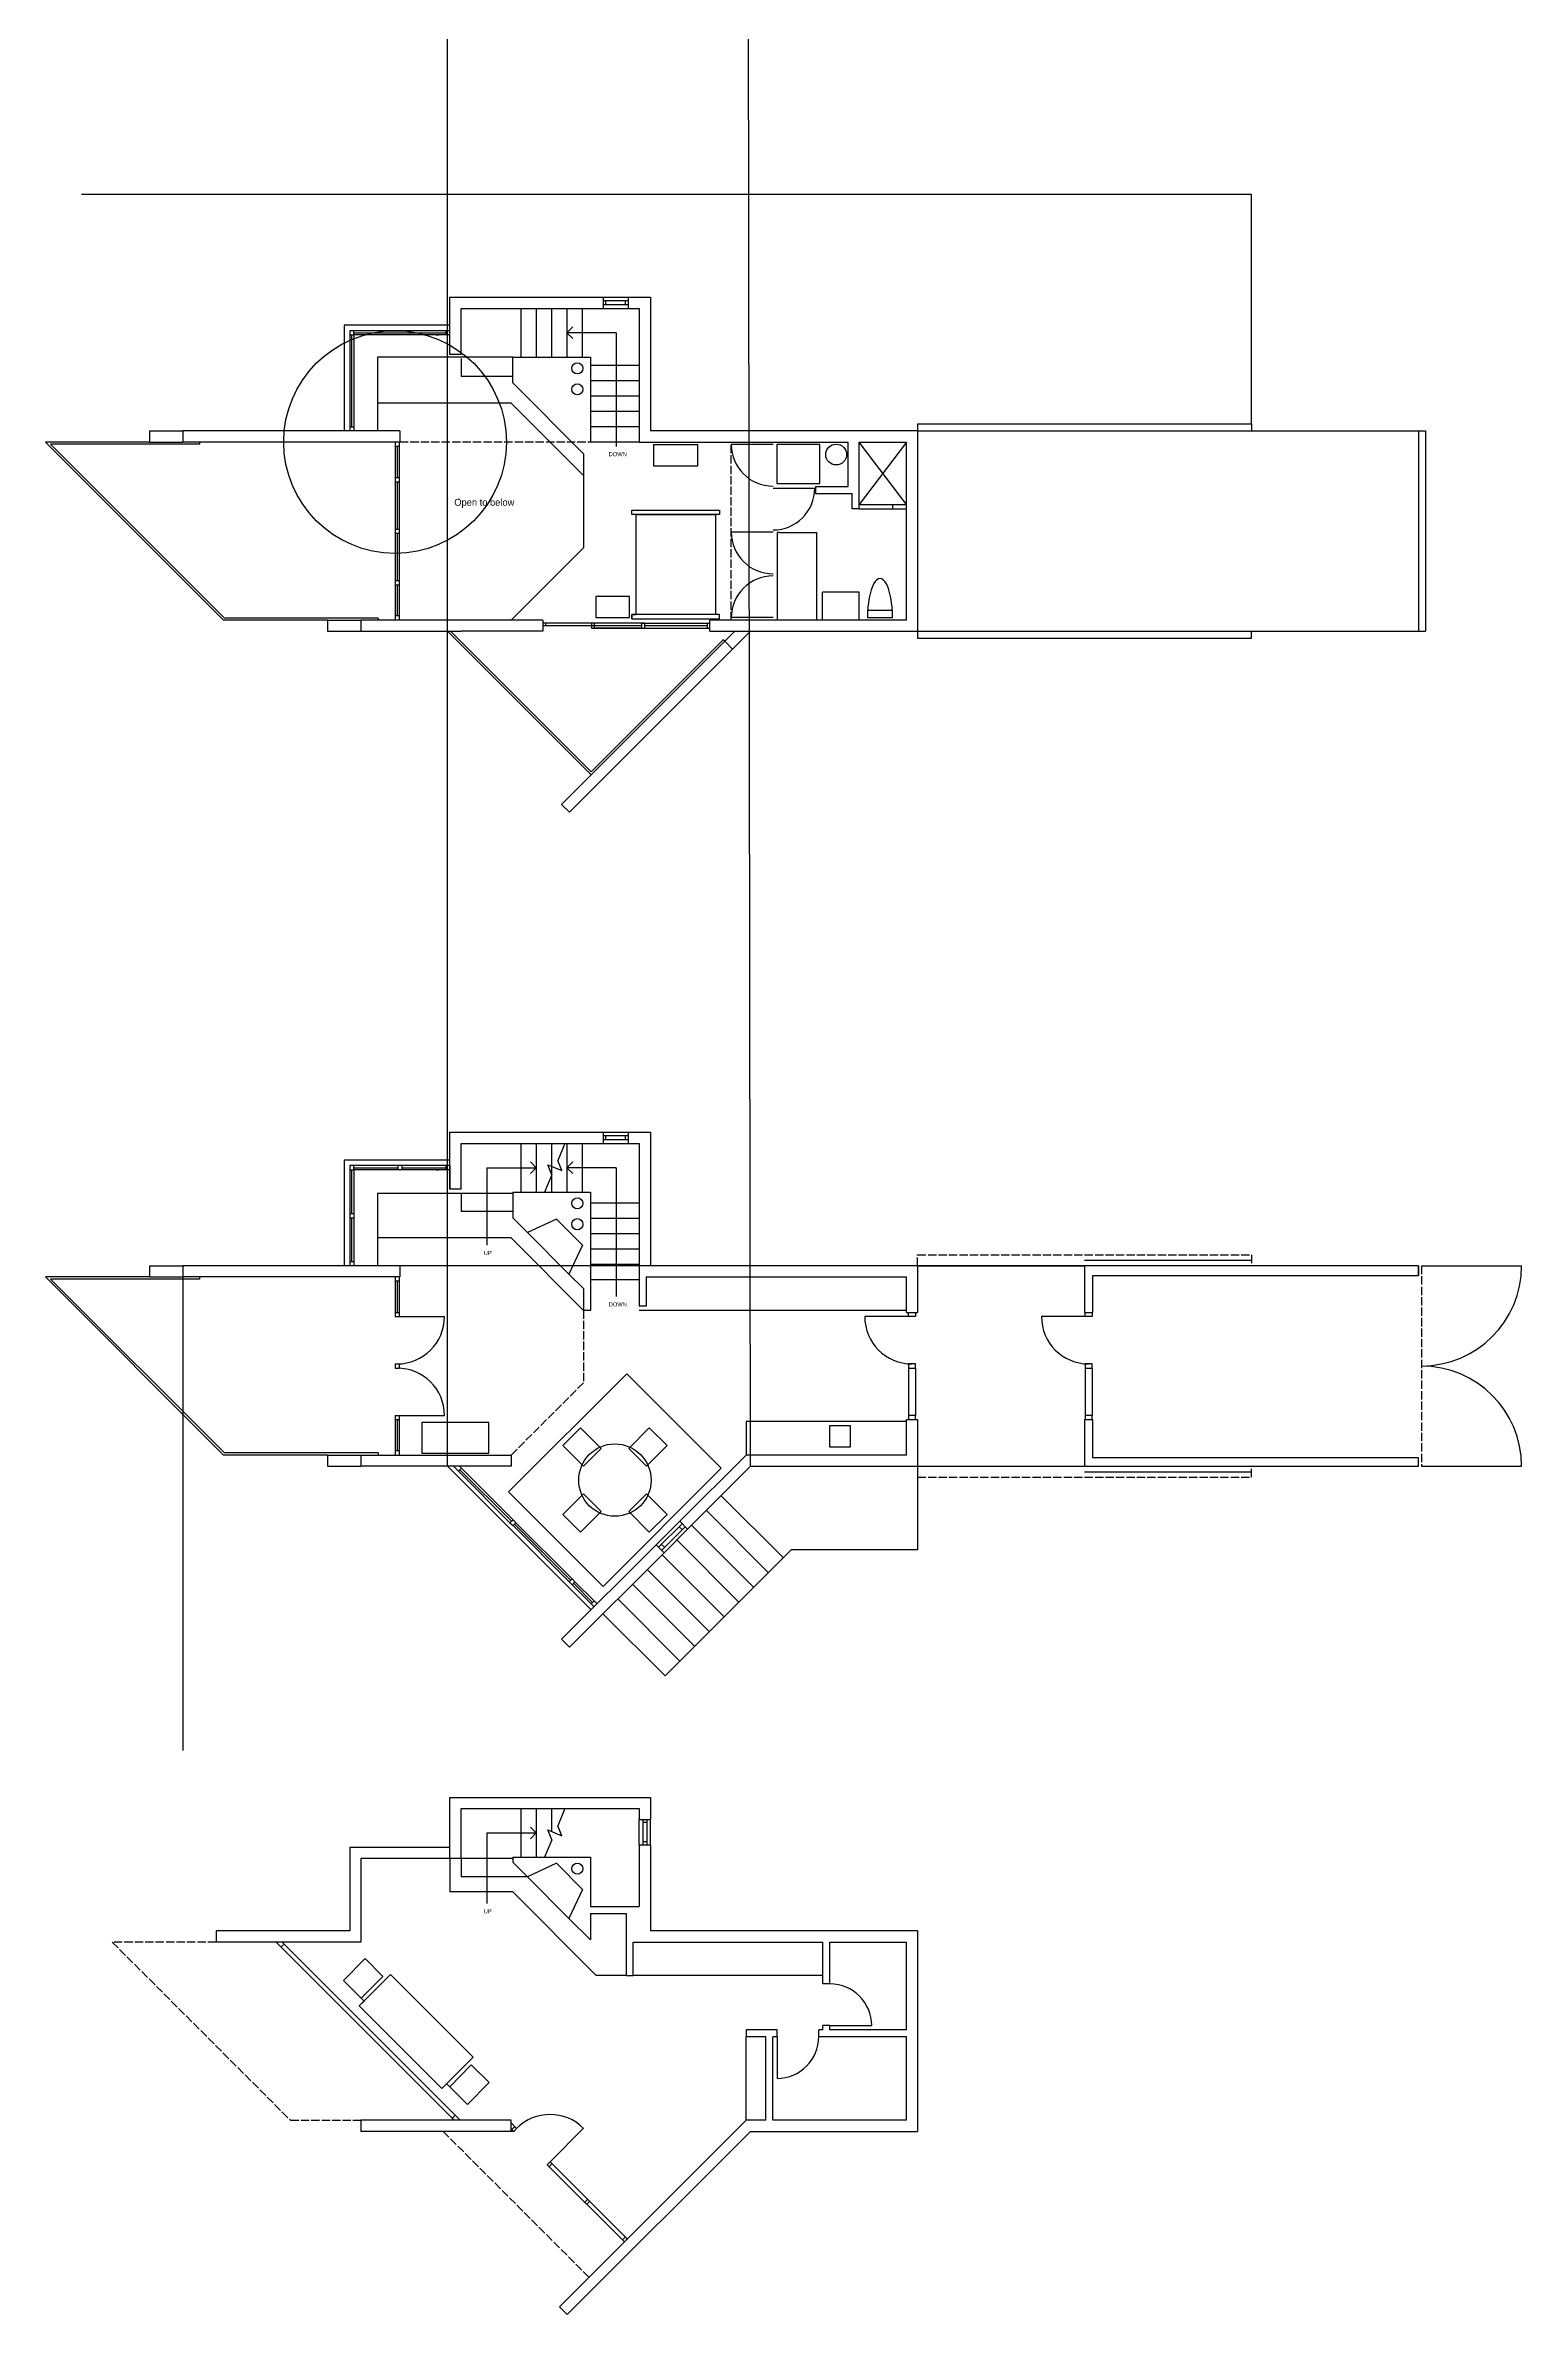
# Model space of a CAD drawing. Header units: inches. Extents: x -30960 to 5972, y 141 to 7569.
# Drawn here: x -4337 to -3276, y 1095 to 2726 of the extents above; entities that cross this region are included whole.
import ezdxf

# ---------------------------------------------------------------- set-up
doc = ezdxf.new("R2010")
doc.units = ezdxf.units.IN
doc.header["$LTSCALE"] = 0.5
doc.header["$MEASUREMENT"] = 0
doc.linetypes.add('ACAD_ISO02W100', pattern=[15, 12, -3])
doc.layers.get('0').update_dxf_attribs({"color": 253})
for name, color, linetype in [('A-doors', 254, 'Continuous'), ('A-Elev-North', 7, 'Continuous'), ('A-Elev-South', 7, 'Continuous'), ('A-fixtures', 140, 'Continuous'), ('A-furniture', 33, 'Continuous'), ('A-glazing', 252, 'Continuous'), ('A-millwork', 252, 'Continuous'), ('A-roof', 253, 'Continuous'), ('A-soffit', 251, 'ACAD_ISO02W100'), ('A-stairs', 252, 'Continuous'), ('A-text', 254, 'Continuous'), ('A-walls', 7, 'Continuous'), ('construction', 160, 'Continuous')]:
    doc.layers.add(name, color=color, linetype=linetype)

msp = doc.modelspace()

# ---------------------------------------------------------------- linework, layer by layer
for p, q in [((-3590.2, 1849.2), (-3710.2, 1849.2)), ((-3710.2, 1849.2), (-3590.2, 1849.2)), ((-3710.2, 1705.2), (-3590.2, 1705.2))]:
    msp.add_line(p, q)
at = {"layer": 'A-doors'}
for p, q in [((-4085.7, 2441.3), (-4085.7, 2313.2)), ((-4085.7, 2438.3), (-4082.7, 2438.3)), ((-4082.7, 2441.3), (-4082.7, 2313.2)), ((-4085.7, 2415.7), (-4082.7, 2415.7)), ((-4085.7, 2412.7), (-4082.7, 2412.7)), ((-3783.6, 2409.2), (-3783.6, 2404.2)), ((-4085.7, 2378.7), (-4082.7, 2378.7)), ((-4085.7, 2375.7), (-4082.7, 2375.7)), ((-4085.7, 2341.7), (-4082.7, 2341.7)), ((-4085.7, 2338.7), (-4082.7, 2338.7)), ((-4082.7, 2316.2), (-4085.7, 2316.2)), ((-3590.2, 1853.2), (-3470.2, 1853.2)), ((-3348.2, 1849.2), (-3276.2, 1849.2)), ((-4085.7, 1841.3), (-4085.7, 1812.7)), ((-4085.7, 1838.3), (-4082.7, 1838.3)), ((-4082.7, 1841.3), (-4082.7, 1812.7)), ((-4085.7, 1815.7), (-4082.7, 1815.7)), ((-4085.7, 1812.7), (-4082.7, 1812.7)), ((-3714.2, 1812.7), (-3748.2, 1812.7)), ((-3716.7, 1812.7), (-3716.7, 1815.7)), ((-3716.7, 1815.7), (-3711.7, 1815.7)), ((-3711.7, 1812.7), (-3716.7, 1812.7)), ((-3711.7, 1815.7), (-3711.7, 1812.7)), ((-3587.2, 1812.7), (-3621.2, 1812.7)), ((-3589.7, 1812.7), (-3589.7, 1815.7)), ((-3589.7, 1815.7), (-3584.7, 1815.7)), ((-3584.7, 1812.7), (-3589.7, 1812.7)), ((-3584.7, 1815.7), (-3584.7, 1812.7)), ((-4085.7, 1778.7), (-4082.7, 1778.7)), ((-4085.7, 1778.7), (-4085.7, 1775.7)), ((-4082.7, 1778.7), (-4082.7, 1775.7)), ((-3716.7, 1778.7), (-3716.7, 1775.7)), ((-3711.7, 1778.7), (-3716.7, 1778.7)), ((-3711.7, 1775.7), (-3711.7, 1778.7)), ((-3589.7, 1778.7), (-3589.7, 1775.7)), ((-3584.7, 1778.7), (-3589.7, 1778.7)), ((-3584.7, 1775.7), (-3584.7, 1778.7)), ((-4085.7, 1775.7), (-4082.7, 1775.7)), ((-3716.7, 1775.7), (-3711.7, 1775.7)), ((-3589.7, 1775.7), (-3584.7, 1775.7)), ((-3589.7, 1775.7), (-3589.7, 1741.7)), ((-3584.7, 1775.7), (-3584.7, 1741.7)), ((-4085.7, 1741.7), (-4082.7, 1741.7)), ((-4085.7, 1741.7), (-4085.7, 1713.2)), ((-4085.7, 1738.7), (-4082.7, 1738.7)), ((-4082.7, 1741.7), (-4082.7, 1713.2)), ((-3716.7, 1741.7), (-3716.7, 1738.7)), ((-3711.7, 1741.7), (-3716.7, 1741.7)), ((-3716.7, 1738.7), (-3711.7, 1738.7)), ((-3711.7, 1738.7), (-3711.7, 1741.7)), ((-3589.7, 1741.7), (-3589.7, 1738.7)), ((-3584.7, 1741.7), (-3589.7, 1741.7)), ((-3589.7, 1738.7), (-3584.7, 1738.7)), ((-3584.7, 1738.7), (-3584.7, 1741.7)), ((-4082.7, 1716.2), (-4085.7, 1716.2)), ((-3590.2, 1701.2), (-3470.2, 1701.2)), ((-3348.2, 1705.2), (-3276.2, 1705.2)), ((-3811.2, 1295.2), (-3811.2, 1265.2)), ((-3773.2, 1303.2), (-3743.2, 1303.2)), ((-3974.2, 1205.3), (-3950.2, 1229.4))]:
    msp.add_line(p, q, dxfattribs=at)
for centre, radius, start, end in [((-3348.2, 1849.2), 72, 270, 0), ((-3714.2, 1812.7), 34, 180, 270), ((-3587.2, 1812.7), 34, 180, 270), ((-3348.2, 1705.2), 72, 0, 90), ((-3773.2, 1303.2), 30, 0, 90), ((-3811.2, 1295.2), 30, 270, 0), ((-3974.3, 1205.3), 34, 45, 135)]:
    msp.add_arc(centre, radius, start, end, dxfattribs=at)
at = {"layer": 'A-Elev-North', "color": 253}
for p, q in [((-4122.2, 2525.2), (-4122.2, 2449.2)), ((-4046.2, 2525.2), (-4122.2, 2525.2)), ((-4098.2, 2502.2), (-4098.2, 2449.2)), ((-4038.2, 2501.2), (-4038.2, 2488.2)), ((-4001.1, 2488.2), (-4038.2, 2488.2)), ((-4046.2, 1925.2), (-4122.2, 1925.2)), ((-4122.2, 1925.2), (-4122.2, 1849.2)), ((-4001.1, 1901.2), (-4098.2, 1901.2)), ((-4098.2, 1901.2), (-4098.2, 1849.2)), ((-4038.2, 1901.2), (-4038.2, 1888.2)), ((-4001.1, 1888.2), (-4038.2, 1888.2)), ((-4046.2, 1423.2), (-4046.2, 1399.2)), ((-4001.1, 1423.2), (-4038.2, 1423.2)), ((-4038.2, 1423.2), (-4038.2, 1410.2)), ((-3990.6, 1410.2), (-4038.2, 1410.2))]:
    msp.add_line(p, q, dxfattribs=at)
at = {"layer": 'A-Elev-North', "color": 252}
for p, q in [((-4083.7, 1921.2), (-4083.7, 1918.2)), ((-4080.7, 1921.2), (-4080.7, 1918.2))]:
    msp.add_line(p, q, dxfattribs=at)
at = {"layer": 'A-Elev-North'}
for p, q in [((-4046.2, 1921.2), (-4046.2, 1904.2)), ((-4118.2, 1886.7), (-4115.2, 1886.7)), ((-4118.2, 1883.7), (-4115.2, 1883.7))]:
    msp.add_line(p, q, dxfattribs=at)
at = {"layer": 'A-Elev-North', "color": 254}
for p, q in [((-4043.7, 1705.2), (-4040.1, 1701.7)), ((-4038, 1703.8), (-4039.4, 1705.2)), ((-4003.1, 1664.6), (-4000.9, 1662.5)), ((-3998.8, 1664.6), (-4000.9, 1666.7)), ((-4000.9, 1662.5), (-3999.9, 1663.5))]:
    msp.add_line(p, q, dxfattribs=at)
at = {"layer": 'A-Elev-North', "color": 7}
for p, q in [((-3960.6, 1622.2), (-3958.5, 1620)), ((-3958.5, 1624.3), (-3956.4, 1622.2)), ((-3944.7, 1606.3), (-3942.6, 1604.1)), ((-3942.6, 1608.4), (-3940.5, 1606.3))]:
    msp.add_line(p, q, dxfattribs=at)
at = {"layer": 'A-Elev-South', "color": 252}
for p, q in [((-4262.2, 2449.2), (-4238.2, 2449.2)), ((-4262.2, 2441.2), (-4238.2, 2441.2)), ((-4134.2, 2313.2), (-4110.2, 2313.2)), ((-4134.2, 2305.2), (-4110.2, 2305.2))]:
    msp.add_line(p, q, dxfattribs=at)
at = {"layer": 'A-Elev-South', "color": 7}
for p, q in [((-4110.2, 2305.2), (-4038.2, 2305.2)), ((-3960.3, 1575.1), (-3892.4, 1643)), ((-3966, 1580.8), (-3960.3, 1575.1))]:
    msp.add_line(p, q, dxfattribs=at)
at = {"layer": 'A-Elev-South', "color": 250}
msp.add_line((-3908.5, 2311), (-3942.5, 2311), dxfattribs=at)
at = {"layer": 'A-Elev-South', "color": 253}
for p, q in [((-3908.5, 2307.5), (-3942.5, 2307.5)), ((-4262.2, 1849.2), (-4238.2, 1849.2)), ((-4262.2, 1841.2), (-4238.2, 1841.2)), ((-4134.2, 1713.2), (-4110.2, 1713.2)), ((-4110.2, 1713.2), (-4002.2, 1713.2)), ((-4134.2, 1705.2), (-4110.2, 1705.2)), ((-3710.2, 1705.2), (-3710.2, 1645.2)), ((-3851.4, 1684), (-3806.9, 1639.5)), ((-3862, 1673.4), (-3817.5, 1628.9)), ((-3883.2, 1652.2), (-3838.7, 1607.6)), ((-3872.6, 1662.8), (-3828.1, 1618.3)), ((-3904.4, 1631), (-3859.9, 1586.4)), ((-3893.8, 1641.6), (-3849.3, 1597)), ((-3801.1, 1645.2), (-3891.7, 1554.6)), ((-3710.2, 1645.2), (-3801.1, 1645.2)), ((-3915, 1620.4), (-3870.5, 1575.8)), ((-3936.3, 1599.2), (-3891.7, 1554.6)), ((-3925.7, 1609.8), (-3881.1, 1565.2))]:
    msp.add_line(p, q, dxfattribs=at)
at = {"layer": 'A-Elev-South', "color": 251}
for p in [(-3908.5, 2311), (-3906.5, 2311)]:
    msp.add_line(p, (-3859.5, 2311), dxfattribs=at)
at = {"layer": 'A-fixtures'}
for p, q in [((-3718.2, 2441.2), (-3752.2, 2396.2)), ((-3718.2, 2396.2), (-3752.2, 2441.2)), ((-3752.2, 2396.2), (-3718.2, 2396.2)), ((-3752.2, 2393.2), (-3718.2, 2393.2)), ((-3728.2, 2396.2), (-3728.2, 2393.2)), ((-3728.3, 2320.2), (-3746.1, 2320.2)), ((-3746.2, 2315.2), (-3728.2, 2315.2)), ((-3746.2, 2315.2), (-3728.2, 2315.2))]:
    msp.add_line(p, q, dxfattribs=at)
msp.add_lwpolyline([(-3811.4, 2439.5), (-3811.4, 2411.5), (-3780.4, 2411.5), (-3780.4, 2439.5), (-3811.4, 2439.5)], dxfattribs=at)
msp.add_circle((-3768.7, 2432.2), 7.5, dxfattribs=at)
msp.add_ellipse((-3737.2, 2315.2), major_axis=(0, -28), ratio=0.321429, start_param=1.570796, end_param=4.712389, dxfattribs=at)
at = {"layer": 'A-furniture'}
for points in [[(-3900, 2439.2), (-3900, 2424.2), (-3868, 2424.2), (-3868, 2439.2), (-3900, 2439.2)], [(-3915.5, 2314.2), (-3852.5, 2314.2), (-3852.5, 2317.2), (-3915.5, 2317.2), (-3915.5, 2314.2), (-3915.5, 2317.2), (-3912.5, 2317.2), (-3912.5, 2389.2), (-3915.5, 2389.2), (-3915.5, 2389.2), (-3915.5, 2392.2), (-3852.5, 2392.2), (-3852.5, 2389.2), (-3855.5, 2389.2), (-3912.5, 2389.2), (-3855.5, 2389.2), (-3855.5, 2317.2)], [(-3941.3, 2315.2), (-3917.3, 2315.2), (-3917.3, 2330.2), (-3941.3, 2330.2), (-3941.3, 2315.2)], [(-4066.4, 1736.5), (-4066.4, 1714.5), (-4018.4, 1714.5), (-4018.4, 1736.5), (-4066.4, 1736.5)], [(-3937.6, 1717.8), (-3952.4, 1732.7), (-3965.2, 1720), (-3950.3, 1705.1), (-3937.6, 1717.8)], [(-3905.1, 1705.1), (-3890.2, 1720), (-3903, 1732.7), (-3917.8, 1717.8), (-3905.1, 1705.1)], [(-3937.6, 1672.6), (-3952.4, 1657.7), (-3965.2, 1670.5), (-3950.3, 1685.3), (-3937.6, 1672.6)], [(-3905.1, 1685.3), (-3890.2, 1670.5), (-3903, 1657.7), (-3917.8, 1672.6), (-3905.1, 1685.3)], [(-4033.7, 1246.6), (-4018.1, 1262.2), (-4030.9, 1274.9), (-4046.4, 1259.3), (-4033.7, 1246.6), (-4046.4, 1259.3), (-4048.6, 1261.4), (-4052.1, 1257.9), (-4029.5, 1280.5), (-4088.9, 1339.9), (-4111.5, 1317.3), (-4052.1, 1257.9), (-4111.5, 1317.3), (-4107.9, 1320.8), (-4110.1, 1323), (-4094.5, 1338.5), (-4107.2, 1351.3), (-4122.8, 1335.7), (-4110.1, 1323)]]:
    msp.add_lwpolyline(points, dxfattribs=at)
msp.add_lwpolyline([(-4004.1, 1686.7), (-3936.2, 1618.8), (-3851.3, 1703.7), (-3919.2, 1771.6)], close=True, dxfattribs=at)
msp.add_circle((-3927.7, 1695.2), 26, dxfattribs=at)
at = {"layer": 'A-glazing'}
for p, q in [((-3918.2, 2542.7), (-3936.2, 2542.7)), ((-3918.2, 2539.7), (-3936.2, 2539.7)), ((-3934.2, 2539.7), (-3934.2, 2542.7)), ((-3920.2, 2539.7), (-3920.2, 2542.7)), ((-4118.2, 2521.2), (-4118.2, 2518.2)), ((-4046.2, 2521.2), (-4118.2, 2521.2)), ((-4118.2, 2518.2), (-4118.2, 2449.2)), ((-4118.2, 2518.2), (-4115.2, 2518.2)), ((-4116.7, 2452.2), (-4116.7, 2518.2)), ((-4115.2, 2518.2), (-4115.2, 2521.2)), ((-4115.2, 2519.7), (-4049.2, 2519.7)), ((-4115.2, 2518.2), (-4115.2, 2449.2)), ((-4046.2, 2518.2), (-4115.2, 2518.2)), ((-4054.2, 2521.2), (-4056.2, 2521.2)), ((-4056.2, 2518.2), (-4054.2, 2518.2)), ((-4049.2, 2521.2), (-4049.2, 2518.2)), ((-4118.2, 2452.2), (-4115.2, 2452.2)), ((-3944.8, 2202), (-4048, 2305.2)), ((-3979.5, 2311), (-3979.5, 2309.2)), ((-3977.5, 2311), (-3977.5, 2309.2)), ((-3944.5, 2311), (-3944.5, 2307.5)), ((-3944.5, 2307.5), (-3859.5, 2307.5)), ((-3942.5, 2311), (-3942.5, 2307.5)), ((-3908.5, 2311), (-3908.5, 2307.5)), ((-3908.5, 2307.5), (-3859.5, 2307.5)), ((-3906.5, 2311), (-3906.5, 2307.5)), ((-3861.5, 2311), (-3861.5, 2307.5)), ((-3918.2, 1942.7), (-3936.2, 1942.7)), ((-3934.2, 1939.7), (-3934.2, 1942.7)), ((-3920.2, 1939.7), (-3920.2, 1942.7)), ((-3918.2, 1939.7), (-3936.2, 1939.7)), ((-4046.2, 1921.2), (-4118.2, 1921.2)), ((-4118.2, 1921.2), (-4118.2, 1918.2)), ((-4118.2, 1918.2), (-4115.2, 1918.2)), ((-4118.2, 1918.2), (-4118.2, 1849.2)), ((-4116.7, 1886.7), (-4116.7, 1918.2)), ((-4115.2, 1918.2), (-4115.2, 1921.2)), ((-4115.2, 1919.7), (-4083.7, 1919.7)), ((-4046.2, 1918.2), (-4115.2, 1918.2)), ((-4115.2, 1918.2), (-4115.2, 1849.2)), ((-4080.7, 1919.7), (-4049.2, 1919.7)), ((-4054.2, 1921.2), (-4056.2, 1921.2)), ((-4056.2, 1918.2), (-4054.2, 1918.2)), ((-4049.2, 1921.2), (-4049.2, 1918.2)), ((-4116.7, 1852.2), (-4116.7, 1883.7)), ((-4118.2, 1852.2), (-4115.2, 1852.2)), ((-3716.7, 1775.7), (-3716.7, 1741.7)), ((-3711.7, 1775.7), (-3711.7, 1741.7)), ((-3944.8, 1602), (-4048, 1705.2)), ((-4003.1, 1664.6), (-4040.1, 1701.7)), ((-4002, 1665.7), (-4039.1, 1702.7)), ((-4000.9, 1666.7), (-4038, 1703.8)), ((-3959.6, 1623.2), (-3999.9, 1663.5)), ((-3958.5, 1624.3), (-3998.8, 1664.6)), ((-3896.3, 1646.9), (-3879.4, 1663.8)), ((-3960.6, 1622.2), (-4000.9, 1662.5)), ((-3892.1, 1646.9), (-3894.2, 1649)), ((-3879.4, 1659.6), (-3881.5, 1661.7)), ((-3888.9, 1636.6), (-3891, 1638.8)), ((-3944.7, 1606.3), (-3958.5, 1620)), ((-3943.7, 1607.3), (-3957.4, 1621.1)), ((-3942.6, 1608.4), (-3956.4, 1622.2)), ((-3907.7, 1451.2), (-3907.7, 1433.2)), ((-3904.7, 1449.2), (-3907.7, 1449.2)), ((-3904.7, 1435.2), (-3907.7, 1435.2)), ((-3904.7, 1451.2), (-3904.7, 1433.2)), ((-4043.1, 1235.2), (-4171.1, 1363.2)), ((-4165.4, 1361.8), (-4167.6, 1359.7)), ((-4038.9, 1235.2), (-4166.9, 1363.2)), ((-4044.5, 1236.6), (-4042.4, 1238.7)), ((-3998.3, 1229.3), (-4002.2, 1233.2)), ((-4000.4, 1227.2), (-4002.2, 1227.2)), ((-3999.7, 1230.7), (-4001.8, 1228.6)), ((-4001.8, 1228.6), (-4000.4, 1227.2)), ((-3998.3, 1229.3), (-4000.4, 1227.2)), ((-3974.3, 1205.3), (-3976.4, 1203.2)), ((-3976.4, 1203.2), (-3975, 1201.7)), ((-3972.9, 1203.9), (-3975, 1201.7)), ((-3975, 1201.8), (-3920.9, 1147.8)), ((-3974.2, 1205.4), (-3918.8, 1150)), ((-3947.2, 1178.4), (-3949.3, 1176.2)), ((-3945.8, 1177), (-3947.9, 1174.8)), ((-3920.2, 1151.3), (-3922.3, 1149.2)), ((-3922.3, 1149.2), (-3920.9, 1147.8)), ((-3918.8, 1149.9), (-3920.9, 1147.8))]:
    msp.add_line(p, q, dxfattribs=at)
at = {"layer": 'A-glazing', "color": 254}
for p, q in [((-4040.1, 1701.7), (-4038, 1703.8)), ((-4003.1, 1664.6), (-4000.9, 1666.7)), ((-4000.9, 1662.5), (-3998.8, 1664.6)), ((-3960.6, 1622.2), (-3958.5, 1624.3)), ((-3958.5, 1620), (-3956.4, 1622.2)), ((-3944.7, 1606.3), (-3942.6, 1608.4))]:
    msp.add_line(p, q, dxfattribs=at)
at = {"layer": 'A-glazing', "color": 253}
for p, q in [((-3898.1, 1648.6), (-3881.1, 1665.6)), ((-3894.2, 1644.7), (-3877.2, 1661.7)), ((-3892.4, 1643), (-3875.5, 1660))]:
    msp.add_line(p, q, dxfattribs=at)
at = {"layer": 'A-millwork', "color": 251}
for p, q in [((-4208.9, 2313.2), (-4336.9, 2441.2)), ((-4262.2, 2441.2), (-4336.9, 2441.2)), ((-4208.3, 2314.7), (-4333.3, 2439.7)), ((-4226.2, 2439.7), (-4333.3, 2439.7)), ((-4226.2, 2441.2), (-4226.2, 2439.7)), ((-4134.2, 2313.2), (-4208.9, 2313.2)), ((-4097.7, 2314.7), (-4208.3, 2314.7)), ((-4097.7, 2314.7), (-4097.7, 2313.2))]:
    msp.add_line(p, q, dxfattribs=at)
at = {"layer": 'A-millwork'}
for p, q in [((-3814.1, 2439.5), (-3844.1, 2439.5)), ((-3814.1, 2408), (-3784.1, 2408)), ((-3814.1, 2376.5), (-3844.1, 2376.5)), ((-3809.4, 2376.2), (-3810.9, 2376.2)), ((-3810.9, 2313.2), (-3810.9, 2376.2)), ((-3809.4, 2376.2), (-3782.9, 2376.2)), ((-3782.9, 2376.2), (-3782.9, 2313.2)), ((-3778.6, 2313.2), (-3778.6, 2333.2)), ((-3752.2, 2333.2), (-3778.6, 2333.2)), ((-3752.2, 2313.2), (-3752.2, 2333.2)), ((-3944.7, 2204.1), (-4045.8, 2305.2)), ((-3942.5, 2311), (-3979.5, 2311)), ((-3908.5, 2309.2), (-3979.5, 2309.2)), ((-3942.5, 2311), (-3943.5, 2311)), ((-3908.5, 2309.2), (-3943.5, 2309.2)), ((-3906.5, 2311), (-3908.5, 2311)), ((-3861.5, 2309.2), (-3906.5, 2309.2)), ((-3861.5, 2309.2), (-3906.5, 2309.2)), ((-3814.1, 2315), (-3844.1, 2315)), ((-3849.8, 2299), (-3944.7, 2204.1)), ((-4208.9, 1713.2), (-4336.9, 1841.2)), ((-4262.2, 1841.2), (-4336.9, 1841.2)), ((-4208.3, 1714.7), (-4333.3, 1839.7)), ((-4226.2, 1839.7), (-4333.3, 1839.7)), ((-4226.2, 1841.2), (-4226.2, 1839.7)), ((-3718.2, 1817.2), (-3910.2, 1817.2)), ((-3718.2, 1737.2), (-3833.5, 1737.2)), ((-3833.5, 1737.2), (-3833.5, 1713.2)), ((-3758.5, 1734.2), (-3773.5, 1734.2)), ((-3773.5, 1734.2), (-3773.5, 1719.2)), ((-3758.5, 1719.2), (-3758.5, 1734.2)), ((-4134.2, 1713.2), (-4208.9, 1713.2)), ((-4097.7, 1714.7), (-4208.3, 1714.7)), ((-4097.7, 1714.7), (-4097.7, 1713.2)), ((-3773.5, 1719.2), (-3758.5, 1719.2)), ((-3778.2, 1339.2), (-3914.6, 1339.2)), ((-3833.5, 1235.2), (-3833.5, 1295.2))]:
    msp.add_line(p, q, dxfattribs=at)
for centre, start, end in [((-3814.1, 2439.5), 180, 270), ((-3814.1, 2408), 270, 0), ((-3814.1, 2376.5), 180, 270), ((-3814.1, 2315), 90, 180)]:
    msp.add_arc(centre, 30, start, end, dxfattribs=at)
at = {"layer": 'A-roof'}
for p, q in [((-3710.2, 2454.2), (-3470.2, 2454.2)), ((-3710.2, 2454.2), (-3710.2, 2449.2)), ((-3710.2, 2449.2), (-3350.2, 2449.2)), ((-3470.2, 2454.2), (-3470.2, 2449.2)), ((-3350.2, 2449.2), (-3350.2, 2305.2)), ((-3350.2, 2449.2), (-3345.2, 2449.2)), ((-3345.2, 2449.2), (-3345.2, 2305.2)), ((-3710.2, 2305.2), (-3350.2, 2305.2)), ((-3710.2, 2305.2), (-3710.2, 2300.2)), ((-3710.2, 2300.2), (-3470.2, 2300.2)), ((-3470.2, 2300.2), (-3470.2, 2305.2)), ((-3350.2, 2305.2), (-3345.2, 2305.2))]:
    msp.add_line(p, q, dxfattribs=at)
at = {"layer": 'A-soffit'}
for p, q in [((-4082.2, 2441.3), (-3910.2, 2441.3)), ((-3844.1, 2313.2), (-3844.1, 2441.2)), ((-3710.2, 1857.2), (-3470.2, 1857.2)), ((-3710.2, 1849.2), (-3710.2, 1857.2)), ((-3470.2, 1857.2), (-3470.2, 1849.2)), ((-3348.2, 1849.2), (-3348.2, 1705.2)), ((-3950.2, 1817.2), (-3950.2, 1765.2)), ((-4002.2, 1713.2), (-3950.2, 1765.2)), ((-3710.2, 1705.2), (-3710.2, 1697.2)), ((-3710.2, 1697.2), (-3470.2, 1697.2)), ((-3470.2, 1697.2), (-3470.2, 1705.2)), ((-4288.9, 1363.2), (-4160.9, 1235.2)), ((-4214.2, 1363.2), (-4288.9, 1363.2)), ((-4160.9, 1235.2), (-4110.2, 1235.2)), ((-4051.2, 1227.2), (-3946.4, 1122.4))]:
    msp.add_line(p, q, dxfattribs=at)
at = {"layer": 'A-stairs'}
for p, q in [((-3995.2, 2537.2), (-3995.2, 2502.2)), ((-3984.2, 2537.2), (-3984.2, 2502.2)), ((-3973.2, 2537.2), (-3973.2, 2502.2)), ((-3962.2, 2537.2), (-3962.2, 2502.2)), ((-3951.2, 2537.2), (-3951.2, 2502.2)), ((-4001.1, 2502.2), (-4098.2, 2502.2)), ((-3910.2, 2496.2), (-3945.2, 2496.2)), ((-3910.2, 2485.2), (-3945.2, 2485.2)), ((-4002.2, 2469.2), (-4098.2, 2469.2)), ((-3950.2, 2417.2), (-4002.2, 2469.2)), ((-3910.2, 2474.2), (-3945.2, 2474.2)), ((-3910.2, 2463.2), (-3945.2, 2463.2)), ((-3910.2, 2452.2), (-3945.2, 2452.2)), ((-3910.2, 2441.2), (-3945.2, 2441.2)), ((-3995.2, 1937.2), (-3995.2, 1902.2)), ((-3984.2, 1937.2), (-3984.2, 1902.2)), ((-3973.2, 1937.2), (-3973.2, 1902.2)), ((-3963.7, 1937.2), (-3968.8, 1924.8)), ((-3965.8, 1917.6), (-3968.8, 1924.8)), ((-3962.2, 1937.2), (-3962.2, 1902.2)), ((-3951.2, 1937.2), (-3951.2, 1902.2)), ((-3973, 1914.6), (-3978.2, 1902.2)), ((-3976, 1921.8), (-3965.8, 1917.6)), ((-3973, 1914.6), (-3976, 1921.8)), ((-3910.2, 1894.2), (-3945.2, 1894.2)), ((-3910.2, 1883.2), (-3945.2, 1883.2)), ((-4002.2, 1869.2), (-4098.2, 1869.2)), ((-3950.2, 1817.2), (-4002.2, 1869.2)), ((-3910.2, 1872.2), (-3945.2, 1872.2)), ((-3910.2, 1861.2), (-3945.2, 1861.2)), ((-3910.2, 1850.2), (-3945.2, 1850.2)), ((-3910.2, 1839.2), (-3945.2, 1839.2)), ((-3995.2, 1459.2), (-3995.2, 1424.2)), ((-3984.2, 1459.2), (-3984.2, 1424.2)), ((-3973.2, 1459.2), (-3973.2, 1442.6)), ((-3963.7, 1459.2), (-3968.8, 1446.8)), ((-3973, 1436.6), (-3978.2, 1424.2)), ((-3976, 1443.8), (-3965.8, 1439.6)), ((-3973, 1436.6), (-3976, 1443.8)), ((-3965.8, 1439.6), (-3968.8, 1446.8)), ((-4001.1, 1399.2), (-4046.2, 1399.2)), ((-4001.1, 1399.2), (-3941.1, 1339.2)), ((-3919.6, 1339.2), (-3941.1, 1339.2))]:
    msp.add_line(p, q, dxfattribs=at)
at = {"layer": 'A-text'}
for p, q in [((-3962.2, 2519.7), (-3957.9, 2524)), ((-3926.7, 2519.7), (-3962.2, 2519.7)), ((-3962.2, 2519.7), (-3957.9, 2515.5)), ((-3926.7, 2519.7), (-3926.7, 2438.1)), ((-4019.7, 1919.7), (-3984.2, 1919.7)), ((-4019.7, 1919.7), (-4019.7, 1864)), ((-3984.2, 1919.7), (-3988.4, 1924)), ((-3984.2, 1919.7), (-3988.4, 1915.5)), ((-3962.2, 1919.7), (-3957.9, 1924)), ((-3962.2, 1919.7), (-3957.9, 1915.5)), ((-3926.7, 1919.7), (-3962.2, 1919.7)), ((-3926.7, 1919.7), (-3926.7, 1827.1)), ((-4019.7, 1441.7), (-4019.7, 1391)), ((-4019.7, 1441.7), (-3984.2, 1441.7)), ((-3984.2, 1441.7), (-3988.4, 1445.9)), ((-3984.2, 1441.7), (-3988.4, 1437.5))]:
    msp.add_line(p, q, dxfattribs=at)
at = {"layer": 'A-walls'}
for p, q in [((-4046.2, 2504.2), (-4046.2, 2545.2)), ((-4046.2, 2545.2), (-3936.2, 2545.2)), ((-3936.2, 2545.2), (-3936.2, 2537.2)), ((-3918.2, 2545.2), (-3902.2, 2545.2)), ((-3918.2, 2545.2), (-3918.2, 2537.2)), ((-3902.2, 2545.2), (-3902.2, 2449.2)), ((-4038.2, 2537.2), (-3936.2, 2537.2)), ((-4038.2, 2504.2), (-4038.2, 2537.2)), ((-3918.2, 2537.2), (-3910.2, 2537.2)), ((-3910.2, 2537.2), (-3910.2, 2441.2)), ((-4038.2, 2504.2), (-4046.2, 2504.2)), ((-4001.1, 2502.2), (-3945.2, 2502.2)), ((-4001.1, 2483.7), (-4001.1, 2502.2)), ((-3945.2, 2502.2), (-3945.2, 2441.2)), ((-3990.6, 2473.2), (-4001.1, 2483.7)), ((-3990.6, 2473.2), (-3960.7, 2443.2)), ((-4082.2, 2449.2), (-4238.2, 2449.2)), ((-4238.2, 2449.2), (-4238.2, 2441.2)), ((-4082.2, 2449.2), (-4082.2, 2441.2)), ((-3710.2, 2449.2), (-3902.2, 2449.2)), ((-3710.2, 2449.2), (-3710.2, 2305.2)), ((-4082.2, 2441.2), (-4238.2, 2441.2)), ((-3950.2, 2432.8), (-3960.7, 2443.2)), ((-3950.2, 2432.8), (-3950.2, 2365.2)), ((-3910.2, 2441.2), (-3760.2, 2441.2)), ((-3760.2, 2409.2), (-3760.2, 2441.2)), ((-3752.2, 2393.2), (-3752.2, 2441.2)), ((-3752.2, 2441.2), (-3718.2, 2441.2)), ((-3718.2, 2313.2), (-3718.2, 2441.2)), ((-3783.6, 2409.2), (-3760.2, 2409.2)), ((-3783.6, 2404.2), (-3757.2, 2404.2)), ((-3757.2, 2393.2), (-3757.2, 2404.2)), ((-3752.2, 2393.2), (-3757.2, 2393.2)), ((-3950.2, 2365.2), (-4002.2, 2313.2)), ((-3979.5, 2313.2), (-4110.2, 2313.2)), ((-4110.2, 2313.2), (-4110.2, 2305.2)), ((-3979.5, 2305.2), (-4038.2, 2305.2)), ((-3979.5, 2313.2), (-3979.5, 2305.2)), ((-3718.2, 2313.2), (-3859.5, 2313.2)), ((-3859.5, 2305.2), (-3859.5, 2313.2)), ((-3859.5, 2305.2), (-3710.2, 2305.2)), ((-4046.2, 1904.2), (-4046.2, 1945.2)), ((-4046.2, 1945.2), (-3936.2, 1945.2)), ((-3936.2, 1945.2), (-3936.2, 1937.2)), ((-3918.2, 1945.2), (-3902.2, 1945.2)), ((-3918.2, 1945.2), (-3918.2, 1937.2)), ((-3902.2, 1945.2), (-3902.2, 1849.2)), ((-4038.2, 1904.2), (-4038.2, 1937.2)), ((-4038.2, 1937.2), (-3936.2, 1937.2)), ((-3918.2, 1937.2), (-3910.2, 1937.2)), ((-3910.2, 1937.2), (-3910.2, 1820.2)), ((-4038.2, 1904.2), (-4046.2, 1904.2)), ((-4001.1, 1902.2), (-4001.1, 1883.7)), ((-4001.1, 1902.2), (-3945.2, 1902.2)), ((-3945.2, 1902.2), (-3945.2, 1817.2)), ((-3990.6, 1873.2), (-4001.1, 1883.7)), ((-3969.7, 1882.8), (-3990.5, 1873.1)), ((-3951, 1864), (-3969.7, 1882.8)), ((-3990.6, 1873.2), (-3960.7, 1843.2)), ((-3951, 1864), (-3960.7, 1843.2)), ((-4082.2, 1849.2), (-4238.2, 1849.2)), ((-4238.2, 1849.2), (-4238.2, 1841.2)), ((-4082.2, 1849.2), (-4082.2, 1841.2)), ((-3950.2, 1832.8), (-3960.7, 1843.2)), ((-3710.2, 1849.2), (-3902.2, 1849.2)), ((-3710.2, 1849.2), (-3710.2, 1815.7)), ((-3350.2, 1849.2), (-3590.2, 1849.2)), ((-3590.2, 1849.2), (-3590.2, 1815.7)), ((-3350.2, 1849.2), (-3350.2, 1842.2)), ((-3350.2, 1842.2), (-3350.2, 1849.2)), ((-4082.2, 1841.2), (-4238.2, 1841.2)), ((-3950.2, 1832.8), (-3950.2, 1817.2)), ((-3905.2, 1841.2), (-3718.2, 1841.2)), ((-3905.2, 1841.2), (-3905.2, 1820.2)), ((-3718.2, 1815.7), (-3718.2, 1841.2)), ((-3584.2, 1842.2), (-3350.2, 1842.2)), ((-3584.2, 1815.7), (-3584.2, 1842.2)), ((-3945.2, 1817.2), (-3950.2, 1817.2)), ((-3905.2, 1820.2), (-3910.2, 1820.2)), ((-3718.2, 1815.7), (-3710.2, 1815.7)), ((-3590.2, 1815.7), (-3584.2, 1815.7)), ((-3718.2, 1713.2), (-3718.2, 1738.7)), ((-3718.2, 1738.7), (-3710.2, 1738.7)), ((-3710.2, 1738.7), (-3710.2, 1705.2)), ((-3590.2, 1738.7), (-3590.2, 1705.2)), ((-3590.2, 1738.7), (-3584.2, 1738.7)), ((-3584.2, 1711.2), (-3584.2, 1738.7)), ((-4110.2, 1713.2), (-4110.2, 1705.2)), ((-4002.2, 1713.2), (-4002.2, 1705.2)), ((-3881.1, 1665.6), (-3833.5, 1713.2)), ((-3718.2, 1713.2), (-3833.5, 1713.2)), ((-4002.2, 1705.2), (-4110.2, 1705.2)), ((-3830.2, 1705.2), (-3841.5, 1693.9)), ((-3830.2, 1705.2), (-3710.2, 1705.2)), ((-3590.2, 1705.2), (-3350.2, 1705.2)), ((-3350.2, 1711.2), (-3584.2, 1711.2)), ((-3350.2, 1705.2), (-3350.2, 1711.2)), ((-3841.5, 1693.9), (-3875.5, 1660)), ((-3875.5, 1660), (-3881.1, 1665.6)), ((-3966, 1580.8), (-3898.1, 1648.6)), ((-3892.4, 1643), (-3898.1, 1648.6)), ((-4046.2, 1467.2), (-3902.2, 1467.2)), ((-4046.2, 1423.2), (-4046.2, 1467.2)), ((-4038.2, 1459.2), (-3910.2, 1459.2)), ((-4038.2, 1423.2), (-4038.2, 1459.2)), ((-3910.2, 1459.2), (-3910.2, 1451.2)), ((-3902.2, 1467.2), (-3902.2, 1451.2)), ((-3910.2, 1451.2), (-3902.2, 1451.2)), ((-4046.2, 1431.2), (-4118.2, 1431.2)), ((-4118.2, 1431.2), (-4118.2, 1371.2)), ((-4038.2, 1423.2), (-4110.2, 1423.2)), ((-4110.2, 1423.2), (-4110.2, 1363.2)), ((-4001.1, 1424.2), (-3945.2, 1424.2)), ((-4001.1, 1424.2), (-4001.1, 1420.7)), ((-3990.6, 1410.2), (-4001.1, 1420.7)), ((-3969.7, 1419.8), (-3990.5, 1410.1)), ((-3951, 1401), (-3969.7, 1419.8)), ((-3945.2, 1424.2), (-3945.2, 1388.8)), ((-3910.2, 1433.2), (-3902.2, 1433.2)), ((-3910.2, 1433.2), (-3910.2, 1388.8)), ((-3902.2, 1433.2), (-3902.2, 1371.2)), ((-3990.6, 1410.2), (-3960.7, 1380.2)), ((-3951, 1401), (-3960.7, 1380.2)), ((-3945.2, 1388.8), (-3910.2, 1388.8)), ((-4118.2, 1371.2), (-4214.2, 1371.2)), ((-4214.2, 1371.2), (-4214.2, 1363.2)), ((-3945.2, 1364.8), (-3960.7, 1380.2)), ((-3945.2, 1383.8), (-3919.6, 1383.8)), ((-3945.2, 1383.8), (-3945.2, 1364.8)), ((-3919.6, 1383.8), (-3919.6, 1339.2)), ((-3710.2, 1371.2), (-3902.2, 1371.2)), ((-3710.2, 1371.2), (-3710.2, 1227.2)), ((-4110.2, 1363.2), (-4214.2, 1363.2)), ((-3914.6, 1363.2), (-3778.2, 1363.2)), ((-3914.6, 1339.2), (-3914.6, 1363.2)), ((-3778.2, 1333.2), (-3778.2, 1363.2)), ((-3773.2, 1363.2), (-3718.2, 1363.2)), ((-3773.2, 1333.2), (-3773.2, 1363.2)), ((-3718.2, 1300.2), (-3718.2, 1363.2)), ((-3919.6, 1339.2), (-3914.6, 1339.2)), ((-3773.2, 1333.2), (-3778.2, 1333.2)), ((-3811.2, 1300.2), (-3833.5, 1300.2)), ((-3833.5, 1300.2), (-3833.5, 1295.2)), ((-3819.2, 1295.2), (-3833.5, 1295.2)), ((-3819.2, 1235.2), (-3819.2, 1295.2)), ((-3814.2, 1235.2), (-3814.2, 1295.2)), ((-3811.2, 1295.2), (-3814.2, 1295.2)), ((-3811.2, 1295.2), (-3814.2, 1295.2)), ((-3811.2, 1295.2), (-3811.2, 1300.2)), ((-3778.2, 1300.2), (-3781.2, 1300.2)), ((-3781.2, 1295.2), (-3781.2, 1300.2)), ((-3778.2, 1300.2), (-3781.2, 1300.2)), ((-3718.2, 1295.2), (-3781.2, 1295.2)), ((-3778.2, 1300.2), (-3778.2, 1303.2)), ((-3773.2, 1303.2), (-3778.2, 1303.2)), ((-3773.2, 1300.2), (-3773.2, 1303.2)), ((-3718.2, 1300.2), (-3773.2, 1300.2)), ((-3718.2, 1235.2), (-3718.2, 1295.2)), ((-4002.2, 1235.2), (-4110.2, 1235.2)), ((-4110.2, 1235.2), (-4110.2, 1227.2)), ((-4002.2, 1227.2), (-4110.2, 1227.2)), ((-4002.2, 1227.2), (-4002.2, 1235.1)), ((-3967.6, 1101.1), (-3833.5, 1235.2)), ((-3830.2, 1227.2), (-3961.9, 1095.5)), ((-3819.2, 1235.2), (-3833.5, 1235.2)), ((-3830.2, 1227.2), (-3710.2, 1227.2)), ((-3718.2, 1235.2), (-3814.2, 1235.2)), ((-3961.9, 1095.5), (-3967.6, 1101.1))]:
    msp.add_line(p, q, dxfattribs=at)
at = {"layer": 'A-walls', "color": 253}
for p, q in [((-3936.2, 2545.2), (-3918.2, 2545.2)), ((-3936.2, 2537.2), (-3918.2, 2537.2)), ((-3966, 2180.8), (-3841.5, 2305.2)), ((-3848.8, 2298), (-3849.8, 2299)), ((-3936.2, 1945.2), (-3918.2, 1945.2)), ((-3936.2, 1937.2), (-3918.2, 1937.2)), ((-4262.2, 1849.2), (-4262.2, 1841.2)), ((-4134.2, 1713.2), (-4134.2, 1705.2)), ((-3910.2, 1433.2), (-3910.2, 1451.2)), ((-3902.2, 1433.2), (-3902.2, 1451.2))]:
    msp.add_line(p, q, dxfattribs=at)
at = {"layer": 'A-walls', "color": 252}
for p, q in [((-4262.2, 2449.2), (-4262.2, 2441.2)), ((-4084.2, 2438.3), (-4084.2, 2415.7)), ((-4084.2, 2412.7), (-4084.2, 2378.7)), ((-4084.2, 2375.7), (-4084.2, 2341.7)), ((-4084.2, 2338.7), (-4084.2, 2316.2)), ((-4134.2, 2313.2), (-4134.2, 2305.2)), ((-4084.2, 1838.3), (-4084.2, 1815.7)), ((-4084.2, 1812.7), (-4050.2, 1812.7)), ((-4084.2, 1741.7), (-4050.2, 1741.7)), ((-4084.2, 1738.7), (-4084.2, 1716.2))]:
    msp.add_line(p, q, dxfattribs=at)
at = {"layer": 'A-walls', "color": 254}
for p, q in [((-3830.2, 2305.2), (-3847.4, 2288.1)), ((-3847.4, 2288.1), (-3960.3, 2175.1)), ((-3843.1, 2292.3), (-3848.8, 2298)), ((-3960.3, 2175.1), (-3966, 2180.8))]:
    msp.add_line(p, q, dxfattribs=at)
at = {"layer": 'A-walls'}
for centre in [(-3954.7, 2494.1), (-3954.7, 2479.1), (-3954.7, 1894.1), (-3954.7, 1879.1), (-3954.7, 1416)]:
    msp.add_circle(centre, 4, dxfattribs=at)
at = {"layer": 'construction'}
for p, q in [((-4048, 1705.2), (-4048, 4035.3)), ((-3830.2, 1705.2), (-3833.2, 3760.3, 5147.6)), ((-3470.2, 2619), (-4311, 2619)), ((-3470.2, 2454.2), (-3470.2, 2619)), ((-3350.2, 1849.2), (-4238.2, 1849.2)), ((-4238.2, 1849.2), (-4238.2, 1500.9))]:
    msp.add_line(p, q, dxfattribs=at)
msp.add_circle((-4085.7, 2441.2), 80, dxfattribs=at)
at = {"layer": 'construction', "color": 252}
for centre, start, end in [((-4084.2, 1812.7), 270, 0), ((-4084.2, 1741.7), 0, 90)]:
    msp.add_arc(centre, 34, start, end, dxfattribs=at)

# ---------------------------------------------------------------- texts
at = {"layer": 'A-soffit'}
msp.add_text('Open to below', height=5, dxfattribs=at).set_placement((-4043.1, 2395.4))
at = {"layer": 'A-text'}
for s, p in [('DOWN', (-3932.2, 2431)), ('UP', (-4022, 1856.9)), ('DOWN', (-3932.2, 1820)), ('UP', (-4022, 1383.8))]:
    msp.add_text(s, height=3, dxfattribs=at).set_placement(p)

doc.saveas('drawing.dxf')
